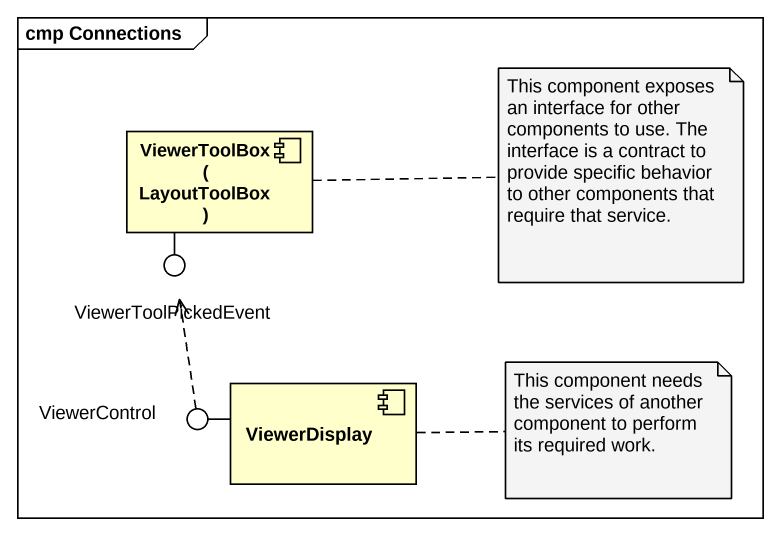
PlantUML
@startuml
mainframe cmp Connections
component "ViewerToolBox ( LayoutToolBox )" as ViewerToolBox_LayoutToolBox
() ViewerToolPickedEvent
component ViewerDisplay
() ViewerControl
ViewerToolBox_LayoutToolBox -- ViewerToolPickedEvent
ViewerDisplay -left- ViewerControl
ViewerControl .up.> ViewerToolPickedEvent
note right of ViewerToolBox_LayoutToolBox : This component exposes an interface for other components to use. The interface is a contract to provide specific behavior to other components that require that service.
note right of ViewerDisplay : This component needs the services of another component to perform its required work.
@enduml
